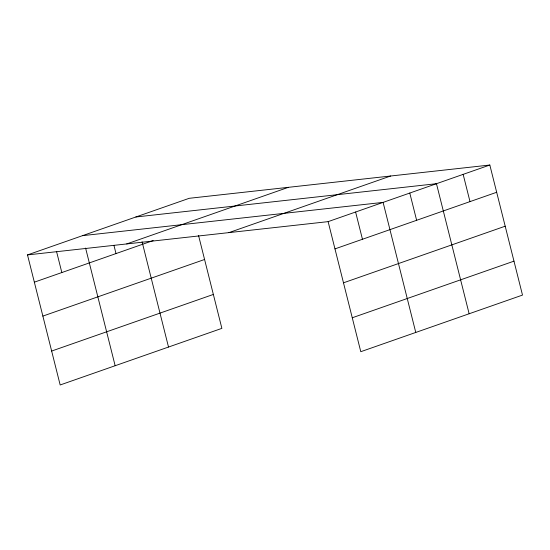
<?xml version="1.0" encoding="UTF-8"?>
<svg xmlns="http://www.w3.org/2000/svg" width="550" height="550" viewBox="0 0 550 550"><rect width="100%" height="100%" fill="white"/><g stroke="black" fill="none" stroke-linecap="round" stroke-linejoin="round"><path stroke-width="0.82" d="M27.5 254.918L189.214 198.303L489.83 165.028L522.5 295.082L360.786 351.697L328.123 221.636L27.5 254.918L60.17 384.973L221.877 328.364L198.55 235.482M126.706 243.939L288.413 187.323M34.348 282.171L153.203 240.556M228.917 232.623L390.624 176.007M42.866 316.099L204.579 259.483M328.123 221.636L489.83 165.028M334.964 248.889L496.678 192.273M51.645 351.051L213.359 294.436M343.489 282.817L505.196 226.201M352.268 317.769L513.975 261.154M135.843 216.989L436.466 183.707L469.136 313.761M82.479 235.668L383.103 202.386L415.772 332.447M463.148 174.364L469.996 201.616M409.784 193.05L416.632 220.296M355.609 212.011L362.457 239.264M142.072 241.759L168.513 347.043M113.933 245.321L116.009 253.577M85.594 248.057L115.149 365.729M56.65 251.9L61.834 272.546"/></g></svg>
